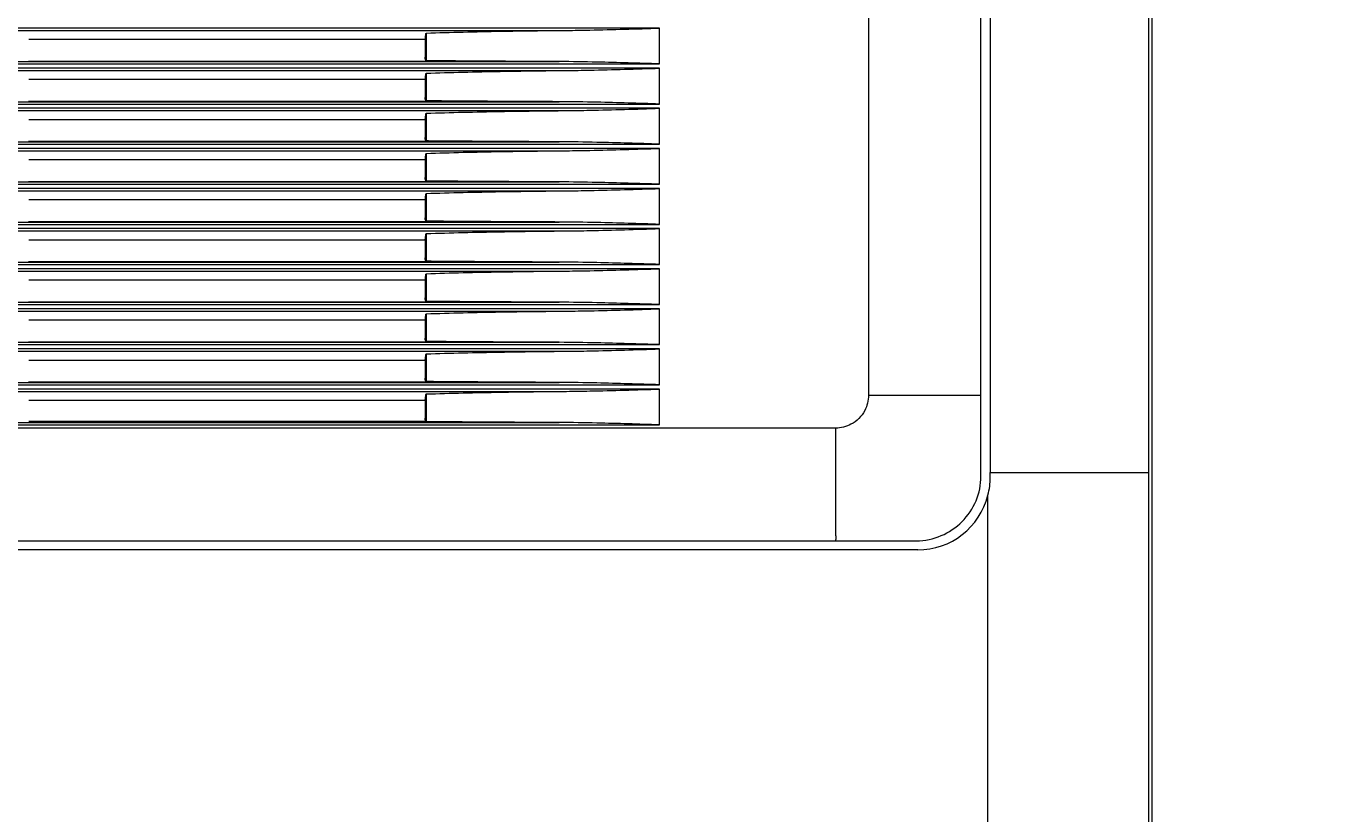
# Model space of a CAD drawing. Header units: millimetres. Extents: x -56261 to 196039, y 9480 to 100001.
# Drawn here: x 160156.1 to 160345.2, y 95680.4 to 95795.2 of the extents above; entities that cross this region are included whole.
import ezdxf

# ---------------------------------------------------------------- set-up
doc = ezdxf.new("R2010")
doc.units = ezdxf.units.MM
doc.set_wipeout_variables(frame=1)
doc.layers.add('SS-AIRCON', color=5, linetype='Continuous')
doc.layers.add('SS-TEXT', color=7, linetype='Continuous')

# ---------------------------------------------------------------- blocks, each defined once
blk = doc.blocks.new('I48T')
at = {"layer": 'SS-AIRCON', "color": 0, "linetype": 'Continuous'}
for p, q in [((-705, 209.49998), (-705, -190.5)), ((-670, 187.25038), (-670, 14.30386)), ((-655.0008, 25.97448), (655.0014, 25.97448)), ((-594.9715, 24.00741), (-637.5, 24.00741)), ((-637.5, 24.00741), (-637.5, 23.77602)), ((-637.5, 23.00551), (-637.5, 0)), ((-323.0786, 24.00741), (-594.9715, 24.00741)), ((-702.7737, 9.5), (-704.2594, 9.5)), ((-670.4784, 9.49997), (-702.7737, 9.49997)), ((-637.5, 0), (637.5, 0)), ((599.9006, -0.68208), (-599.9007, -0.68208)), ((-599.9007, -0.68208), (-599.9007, -8.31793)), ((578.5326, -1.18017), (-578.5326, -1.18017)), ((-550.1007, -1.35772), (-550.0737, -1.40267)), ((-550.1007, -7.26595), (-550.1007, -1.35772)), ((-550.0737, -1.40267), (-465.3156, -1.40267)), ((-550.0737, -1.40271), (-549.9562, -1.59899)), ((-549.9322, -5.96102), (-549.9322, -2.0976)), ((-668.5, -7), (-668.5, -173)), ((-668.2686, -7), (-668.5, -7)), ((-667.4981, -7), (-668.2686, -7)), ((-644.5, -173), (-644.5, -7)), ((580.0736, -7.82954), (-580.0737, -7.82954)), ((-465.3486, -5.96102), (-549.9322, -5.96102)), ((-599.9007, -8.31793), (599.9006, -8.31793)), ((599.9006, -9.23208), (-599.9007, -9.23208)), ((-599.9007, -9.23208), (-599.9007, -16.86793)), ((578.5326, -9.73017), (-578.5326, -9.73017)), ((-550.1007, -9.90772), (-550.0878, -9.92921)), ((-550.1007, -15.81595), (-550.1007, -9.90772)), ((-550.0878, -9.92921), (-550.0715, -9.84772)), ((-550.0737, -9.85868), (-550.0737, -9.95271)), ((-550.0737, -9.95271), (-549.9562, -10.14899)), ((-465.301, -9.84772), (-550.0715, -9.84772)), ((-549.9322, -14.51102), (-549.9322, -10.6476)), ((580.0736, -16.37954), (-580.0737, -16.37954)), ((-465.3486, -14.51102), (-549.9322, -14.51102)), ((-599.9007, -16.86793), (599.9006, -16.86793)), ((599.9006, -17.78208), (-599.9007, -17.78208)), ((-599.9007, -17.78208), (-599.9007, -25.41793)), ((578.5326, -18.28017), (-578.5326, -18.28017)), ((-550.1007, -18.45772), (-550.0878, -18.47921)), ((-550.1007, -24.36595), (-550.1007, -18.45772)), ((-550.0878, -18.47921), (-550.0715, -18.39772)), ((-550.0737, -18.40869), (-550.0737, -18.50271)), ((-550.0737, -18.50271), (-549.9562, -18.69899)), ((-465.301, -18.39772), (-550.0715, -18.39772)), ((-549.9322, -23.06102), (-549.9322, -19.1976)), ((-465.3486, -23.06102), (-549.9322, -23.06102)), ((-599.9007, -25.41793), (599.9006, -25.41793)), ((599.9006, -26.33208), (-599.9007, -26.33208)), ((-599.9007, -26.33208), (-599.9007, -33.96793)), ((580.0736, -24.92954), (-580.0737, -24.92954)), ((578.5326, -26.83017), (-578.5326, -26.83017)), ((-550.1007, -27.00772), (-550.0878, -27.02921)), ((-550.1007, -32.91595), (-550.1007, -27.00772)), ((-550.0878, -27.02921), (-550.0715, -26.94772)), ((-550.0737, -26.95869), (-550.0737, -27.0527)), ((-550.0737, -27.0527), (-549.9562, -27.24899)), ((-465.301, -26.94772), (-550.0715, -26.94772)), ((-549.9322, -31.61102), (-549.9322, -27.7476)), ((-465.3486, -31.61102), (-549.9322, -31.61102)), ((-599.9007, -33.96793), (599.9006, -33.96793)), ((599.9006, -34.88208), (-599.9007, -34.88208)), ((-599.9007, -34.88208), (-599.9007, -42.51793)), ((580.0736, -33.47954), (-580.0737, -33.47954)), ((578.5326, -35.38017), (-578.5326, -35.38017)), ((-550.1007, -35.55772), (-550.0878, -35.57921)), ((-550.1007, -41.46595), (-550.1007, -35.55772)), ((-550.0878, -35.57921), (-550.0715, -35.49772)), ((-550.0737, -35.50869), (-550.0737, -35.6027)), ((-550.0737, -35.6027), (-549.9562, -35.79899)), ((-465.301, -35.49772), (-550.0715, -35.49772)), ((-549.9322, -40.16102), (-549.9322, -36.2976)), ((-465.3486, -40.16102), (-549.9322, -40.16102)), ((-599.9007, -42.51793), (599.9006, -42.51793)), ((599.9006, -43.43208), (-599.9007, -43.43208)), ((-599.9007, -43.43208), (-599.9007, -51.06793)), ((580.0736, -42.02954), (-580.0737, -42.02954)), ((578.5326, -43.93017), (-578.5326, -43.93017)), ((-550.1007, -44.10772), (-550.0878, -44.12921)), ((-550.1007, -50.01595), (-550.1007, -44.10772)), ((-550.0878, -44.12921), (-550.0715, -44.04772)), ((-550.0737, -44.05869), (-550.0737, -44.1527)), ((-550.0737, -44.1527), (-549.9562, -44.34899)), ((-465.301, -44.04772), (-550.0715, -44.04772)), ((-549.9322, -48.71102), (-549.9322, -44.8476)), ((-465.3486, -48.71102), (-549.9322, -48.71102)), ((-599.9007, -51.06793), (599.9006, -51.06793)), ((599.9006, -51.98208), (-599.9007, -51.98208)), ((-599.9007, -51.98208), (-599.9007, -59.61793)), ((580.0736, -50.57954), (-580.0737, -50.57954)), ((578.5326, -52.48017), (-578.5326, -52.48017)), ((-550.1007, -52.65772), (-550.0878, -52.67921)), ((-550.1007, -58.56595), (-550.1007, -52.65772)), ((-550.0878, -52.67921), (-550.0715, -52.59772)), ((-550.0737, -52.60869), (-550.0737, -52.7027)), ((-550.0737, -52.7027), (-549.9562, -52.89899)), ((-465.301, -52.59772), (-550.0715, -52.59772)), ((-549.9322, -57.26102), (-549.9322, -53.3976)), ((-465.3486, -57.26102), (-549.9322, -57.26102)), ((-599.9007, -59.61793), (599.9006, -59.61793)), ((599.9006, -60.53208), (-599.9007, -60.53208)), ((-599.9007, -60.53208), (-599.9007, -68.16793)), ((580.0736, -59.12954), (-580.0737, -59.12954)), ((578.5326, -61.03017), (-578.5326, -61.03017)), ((-550.1007, -61.20772), (-550.0878, -61.22921)), ((-550.1007, -67.11595), (-550.1007, -61.20772)), ((-550.0878, -61.22921), (-550.0715, -61.14772)), ((-550.0737, -61.15869), (-550.0737, -61.2527)), ((-550.0737, -61.2527), (-549.9562, -61.44899)), ((-465.301, -61.14772), (-550.0715, -61.14772)), ((-549.9322, -65.81102), (-549.9322, -61.9476)), ((-465.3486, -65.81102), (-549.9322, -65.81102)), ((-599.9007, -68.16793), (599.9006, -68.16793)), ((599.9006, -69.08208), (-599.9007, -69.08208)), ((-599.9007, -69.08208), (-599.9007, -76.71793)), ((580.0736, -67.67954), (-580.0737, -67.67954)), ((578.5326, -69.58017), (-578.5326, -69.58017)), ((-550.1007, -69.75772), (-550.0878, -69.77921)), ((-550.1007, -75.66595), (-550.1007, -69.75772)), ((-550.0878, -69.77921), (-550.0715, -69.69772)), ((-550.0737, -69.70869), (-550.0737, -69.8027)), ((-550.0737, -69.8027), (-549.9562, -69.99899)), ((-465.301, -69.69772), (-550.0715, -69.69772)), ((-549.9322, -74.36102), (-549.9322, -70.4976)), ((-465.3486, -74.36102), (-549.9322, -74.36102)), ((-599.9007, -76.71793), (599.9006, -76.71793)), ((580.0736, -76.22954), (-580.0737, -76.22954)), ((599.9006, -77.63208), (-599.9007, -77.63208)), ((-599.9007, -77.63208), (-599.9007, -85.26793)), ((578.5326, -78.13017), (-578.5326, -78.13017)), ((-550.1007, -78.30772), (-550.0878, -78.32921)), ((-550.1007, -84.21595), (-550.1007, -78.30772)), ((-550.0878, -78.32921), (-550.0715, -78.24772)), ((-550.0737, -78.2587), (-550.0737, -78.3527)), ((-550.0737, -78.3527), (-549.9562, -78.54899)), ((-465.301, -78.24772), (-550.0715, -78.24772)), ((-549.9322, -82.91102), (-549.9322, -79.0476)), ((-465.3486, -82.91102), (-549.9322, -82.91102)), ((-599.9007, -85.26793), (599.9006, -85.26793)), ((580.0736, -84.77954), (-580.0737, -84.77954))]:
    blk.add_line(p, q, dxfattribs=at)
for points in [[(-637.5002, 23.00535), (-637.5002, 23.04444, 0.000001712), (-637.5002, 23.0835, 0.000001692), (-637.5002, 23.12254, 0.00000172), (-637.5002, 23.16143, 0.000001822), (-637.5002, 23.20004, 0.000001913), (-637.5001, 23.23825, 0.000002004), (-637.5001, 23.27593, 0.000002108), (-637.5001, 23.31299, 0.000002237), (-637.5001, 23.34927, 0.000002379), (-637.5001, 23.38468, 0.000002544), (-637.5001, 23.41907, 0.000002734), (-637.5001, 23.45236, 0.000002952), (-637.5001, 23.4844, 0.000003216), (-637.5001, 23.51514, 0.000003522), (-637.5001, 23.54442, 0.000003885), (-637.5001, 23.57221, 0.000004289), (-637.5001, 23.59837, 0.00000486), (-637.5001, 23.6229, 0.000005596), (-637.5001, 23.64567, 0.000006302), (-637.5001, 23.66669, 0.000006842), (-637.5001, 23.68583, 0.000008764), (-637.5001, 23.70322, 0.00001254), (-637.5001, 23.71881, 0.000012505), (-637.5001, 23.73234, 0.00000595), (-637.5002, 23.74362, 0.000022901), (-637.5002, 23.75404, 0.000070355), (-637.5002, 23.76491, 0.00007477), (-637.5002, 23.77603, 0.00006596)], [(-578.5325, -1.18005), (-577.5686, -1.18375, -0.00004183), (-576.6057, -1.1876, -0.000041982), (-575.6439, -1.19162, -0.000042021), (-574.6832, -1.19579, -0.000041925), (-573.7237, -1.20012, -0.000041882), (-572.7652, -1.2046, -0.00004185), (-571.8078, -1.20924, -0.000041828), (-570.8515, -1.21404, -0.000041779), (-569.8964, -1.21899, -0.000041755), (-568.9423, -1.22409, -0.000041717), (-567.9894, -1.22935, -0.000041685), (-567.0376, -1.23476, -0.00004162), (-566.0869, -1.24033, -0.000041625), (-565.1374, -1.24604, -0.000041654), (-564.1888, -1.25192, -0.00004153), (-563.2417, -1.25793, -0.000041239), (-562.296, -1.2641, -0.000041566), (-561.3505, -1.27042, -0.00004235), (-560.4048, -1.27691, -0.000041147), (-559.4639, -1.28351, -0.000038423), (-558.5298, -1.29022, -0.000042318), (-557.582, -1.2972, -0.0000503), (-556.6134, -1.30451, -0.000038285), (-555.7046, -1.31147, -0.00001339), (-554.8837, -1.31783, -0.000053722), (-553.8319, -1.32633, -0.000092308), (-552.2155, -1.33984, -0.000045294), (-550.1006, -1.35779, -0.000024082)], [(-549.9321, -5.96089), (-549.9373, -6.01017, -0.000320438), (-549.9426, -6.0591, -0.000323682), (-549.9479, -6.10767, -0.0003296), (-549.9532, -6.15589, -0.000338344), (-549.9585, -6.20374, -0.000346563), (-549.9639, -6.25122, -0.000354568), (-549.9693, -6.29833, -0.000362919), (-549.9747, -6.34506, -0.000371878), (-549.9802, -6.3914, -0.000381044), (-549.9857, -6.43735, -0.000390682), (-549.9912, -6.48291, -0.000400447), (-549.9967, -6.52806, -0.000410584), (-550.0022, -6.5728, -0.000421568), (-550.0078, -6.61714, -0.000433611), (-550.0134, -6.66106, -0.000444054), (-550.0191, -6.70455, -0.000453236), (-550.0247, -6.74759, -0.000469938), (-550.0304, -6.79024, -0.000493558), (-550.0361, -6.8325, -0.000492756), (-550.0418, -6.87418, -0.000471723), (-550.0476, -6.91517, -0.000537235), (-550.0534, -6.9563, -0.000664742), (-550.0594, -6.99784, -0.000518125), (-550.065, -7.03658, -0.000172947), (-550.0702, -7.07137, -0.000764435), (-550.0768, -7.11496, -0.001398918), (-550.0871, -7.18067, -0.000715082), (-550.1006, -7.26586, -0.000385339)], [(-578.5325, -9.73004), (-577.5686, -9.73374, -0.000041819), (-576.6057, -9.7376, -0.000041972), (-575.6439, -9.74161, -0.000042011), (-574.6832, -9.74578, -0.000041914), (-573.7237, -9.75011, -0.000041872), (-572.7652, -9.75459, -0.00004184), (-571.8078, -9.75924, -0.000041818), (-570.8515, -9.76403, -0.000041768), (-569.8964, -9.76898, -0.000041744), (-568.9423, -9.77409, -0.000041707), (-567.9894, -9.77935, -0.000041675), (-567.0376, -9.78476, -0.00004161), (-566.0869, -9.79032, -0.000041615), (-565.1374, -9.79604, -0.000041644), (-564.1888, -9.80191, -0.000041519), (-563.2417, -9.80793, -0.000041229), (-562.296, -9.8141, -0.000041556), (-561.3505, -9.82042, -0.000042339), (-560.4048, -9.82691, -0.000041136), (-559.4639, -9.83351, -0.000038413), (-558.5298, -9.84021, -0.000042307), (-557.582, -9.84719, -0.000050288), (-556.6134, -9.85451, -0.000038275), (-555.7046, -9.86146, -0.000013387), (-554.8837, -9.86783, -0.000053709), (-553.8319, -9.87632, -0.000092285), (-552.2155, -9.88983, -0.000045283), (-550.1006, -9.90778, -0.000024076)], [(-549.9321, -14.51088), (-549.9373, -14.56016, -0.000320451), (-549.9426, -14.60909, -0.000323696), (-549.9479, -14.65766, -0.000329614), (-549.9532, -14.70588, -0.00033836), (-549.9585, -14.75373, -0.000346579), (-549.9639, -14.80122, -0.000354585), (-549.9693, -14.84832, -0.000362937), (-549.9747, -14.89505, -0.000371896), (-549.9802, -14.94139, -0.000381064), (-549.9857, -14.98735, -0.000390703), (-549.9912, -15.0329, -0.000400469), (-549.9967, -15.07806, -0.000410608), (-550.0022, -15.1228, -0.000421593), (-550.0078, -15.16714, -0.000433637), (-550.0134, -15.21106, -0.000444082), (-550.0191, -15.25455, -0.000453265), (-550.0247, -15.29759, -0.000469969), (-550.0304, -15.34024, -0.000493591), (-550.0361, -15.3825, -0.00049279), (-550.0418, -15.42417, -0.000471757), (-550.0476, -15.46516, -0.000537274), (-550.0534, -15.5063, -0.000664792), (-550.0594, -15.54784, -0.000518166), (-550.065, -15.58657, -0.000172961), (-550.0702, -15.62137, -0.000764497), (-550.0768, -15.66495, -0.001399038), (-550.0871, -15.73066, -0.000715146), (-550.1006, -15.81585, -0.000385375)], [(-578.5325, -18.28003), (-577.5686, -18.28373, -0.000041809), (-576.6057, -18.28759, -0.000041961), (-575.6439, -18.2916, -0.000042), (-574.6832, -18.29577, -0.000041904), (-573.7237, -18.3001, -0.000041861), (-572.7652, -18.30459, -0.000041829), (-571.8078, -18.30923, -0.000041807), (-570.8515, -18.31403, -0.000041758), (-569.8964, -18.31898, -0.000041734), (-568.9423, -18.32408, -0.000041696), (-567.9894, -18.32934, -0.000041664), (-567.0376, -18.33475, -0.000041599), (-566.0869, -18.34032, -0.000041604), (-565.1374, -18.34604, -0.000041633), (-564.1888, -18.35191, -0.000041509), (-563.2417, -18.35792, -0.000041219), (-562.296, -18.36409, -0.000041545), (-561.3505, -18.37041, -0.000042329), (-560.4048, -18.3769, -0.000041126), (-559.4639, -18.3835, -0.000038404), (-558.5298, -18.39021, -0.000042296), (-557.582, -18.39719, -0.000050275), (-556.6134, -18.4045, -0.000038266), (-555.7046, -18.41146, -0.000013384), (-554.8837, -18.41782, -0.000053695), (-553.8319, -18.42632, -0.000092262), (-552.2155, -18.43983, -0.000045272), (-550.1006, -18.45777, -0.00002407)], [(-549.9321, -23.06087), (-549.9373, -23.11015, -0.000320464), (-549.9426, -23.15908, -0.00032371), (-549.9479, -23.20765, -0.000329629), (-549.9532, -23.25588, -0.000338375), (-549.9585, -23.30373, -0.000346595), (-549.9639, -23.35121, -0.000354602), (-549.9693, -23.39832, -0.000362955), (-549.9747, -23.44505, -0.000371915), (-549.9802, -23.49139, -0.000381084), (-549.9857, -23.53734, -0.000390724), (-549.9912, -23.5829, -0.000400491), (-549.9967, -23.62805, -0.000410631), (-550.0022, -23.6728, -0.000421618), (-550.0078, -23.71713, -0.000433663), (-550.0134, -23.76105, -0.00044411), (-550.0191, -23.80454, -0.000453294), (-550.0247, -23.84758, -0.00047), (-550.0304, -23.89024, -0.000493624), (-550.0361, -23.93249, -0.000492824), (-550.0418, -23.97417, -0.000471791), (-550.0476, -24.01516, -0.000537314), (-550.0534, -24.05629, -0.000664843), (-550.0594, -24.09783, -0.000518206), (-550.065, -24.13657, -0.000172975), (-550.0702, -24.17136, -0.000764559), (-550.0768, -24.21495, -0.001399158), (-550.0871, -24.28065, -0.000715211), (-550.1006, -24.36584, -0.00038541)], [(-578.5325, -26.83002), (-577.5686, -26.83372, -0.000041798), (-576.6057, -26.83758, -0.000041951), (-575.6439, -26.8416, -0.00004199), (-574.6832, -26.84577, -0.000041893), (-573.7237, -26.8501, -0.000041851), (-572.7652, -26.85458, -0.000041819), (-571.8078, -26.85923, -0.000041797), (-570.8515, -26.86402, -0.000041747), (-569.8964, -26.86897, -0.000041723), (-568.9423, -26.87408, -0.000041686), (-567.9894, -26.87934, -0.000041654), (-567.0376, -26.88475, -0.000041589), (-566.0869, -26.89032, -0.000041594), (-565.1374, -26.89603, -0.000041623), (-564.1888, -26.9019, -0.000041499), (-563.2417, -26.90792, -0.000041208), (-562.296, -26.91409, -0.000041535), (-561.3505, -26.92041, -0.000042318), (-560.4048, -26.9269, -0.000041116), (-559.4639, -26.9335, -0.000038394), (-558.5298, -26.9402, -0.000042286), (-557.582, -26.94718, -0.000050262), (-556.6134, -26.9545, -0.000038256), (-555.7046, -26.96145, -0.00001338), (-554.8837, -26.96781, -0.000053682), (-553.8319, -26.97631, -0.000092239), (-552.2155, -26.98982, -0.00004526), (-550.1006, -27.00776, -0.000024064)], [(-549.9321, -31.61087), (-549.9373, -31.66014, -0.000320478), (-549.9426, -31.70908, -0.000323724), (-549.9479, -31.75765, -0.000329643), (-549.9532, -31.80587, -0.00033839), (-549.9585, -31.85372, -0.000346611), (-549.9639, -31.90121, -0.000354619), (-549.9693, -31.94831, -0.000362973), (-549.9747, -31.99504, -0.000371934), (-549.9802, -32.04138, -0.000381104), (-549.9857, -32.08734, -0.000390745), (-549.9912, -32.13289, -0.000400513), (-549.9967, -32.17805, -0.000410655), (-550.0022, -32.22279, -0.000421642), (-550.0078, -32.26713, -0.000433689), (-550.0134, -32.31105, -0.000444137), (-550.0191, -32.35454, -0.000453323), (-550.0247, -32.39758, -0.00047003), (-550.0304, -32.44023, -0.000493658), (-550.0361, -32.48249, -0.000492859), (-550.0418, -32.52416, -0.000471824), (-550.0476, -32.56515, -0.000537353), (-550.0534, -32.60629, -0.000664893), (-550.0594, -32.64783, -0.000518247), (-550.065, -32.68656, -0.000172989), (-550.0702, -32.72135, -0.000764621), (-550.0768, -32.76494, -0.001399277), (-550.0871, -32.83064, -0.000715275), (-550.1006, -32.91583, -0.000385446)], [(-578.5325, -35.38001), (-577.5686, -35.38372, -0.000041788), (-576.6057, -35.38757, -0.00004194), (-575.6439, -35.39159, -0.000041979), (-574.6832, -35.39576, -0.000041883), (-573.7237, -35.40009, -0.00004184), (-572.7652, -35.40458, -0.000041808), (-571.8078, -35.40922, -0.000041786), (-570.8515, -35.41402, -0.000041737), (-569.8964, -35.41897, -0.000041713), (-568.9423, -35.42407, -0.000041675), (-567.9894, -35.42933, -0.000041643), (-567.0376, -35.43474, -0.000041578), (-566.0869, -35.44031, -0.000041583), (-565.1374, -35.44603, -0.000041612), (-564.1888, -35.4519, -0.000041488), (-563.2417, -35.45792, -0.000041198), (-562.296, -35.46408, -0.000041524), (-561.3505, -35.47041, -0.000042307), (-560.4048, -35.47689, -0.000041105), (-559.4639, -35.48349, -0.000038384), (-558.5298, -35.4902, -0.000042275), (-557.582, -35.49718, -0.00005025), (-556.6134, -35.50449, -0.000038247), (-555.7046, -35.51145, -0.000013377), (-554.8837, -35.51781, -0.000053668), (-553.8319, -35.5263, -0.000092216), (-552.2155, -35.53981, -0.000045249), (-550.1006, -35.55775, -0.000024058)], [(-549.9321, -40.16086), (-549.9373, -40.21014, -0.000320491), (-549.9426, -40.25907, -0.000323738), (-549.9479, -40.30764, -0.000329658), (-549.9532, -40.35586, -0.000338406), (-549.9585, -40.40371, -0.000346627), (-549.9639, -40.4512, -0.000354637), (-549.9693, -40.49831, -0.000362991), (-549.9747, -40.54504, -0.000371953), (-549.9802, -40.59138, -0.000381124), (-549.9857, -40.63733, -0.000390766), (-549.9912, -40.68289, -0.000400535), (-549.9967, -40.72804, -0.000410678), (-550.0022, -40.77279, -0.000421667), (-550.0078, -40.81713, -0.000433716), (-550.0134, -40.86104, -0.000444165), (-550.0191, -40.90453, -0.000453352), (-550.0247, -40.94757, -0.000470061), (-550.0304, -40.99023, -0.000493691), (-550.0361, -41.03248, -0.000492893), (-550.0418, -41.07416, -0.000471858), (-550.0476, -41.11514, -0.000537393), (-550.0534, -41.15628, -0.000664943), (-550.0594, -41.19782, -0.000518287), (-550.065, -41.23655, -0.000173003), (-550.0702, -41.27135, -0.000764683), (-550.0768, -41.31493, -0.001399397), (-550.0871, -41.38064, -0.000715339), (-550.1006, -41.46582, -0.000385481)], [(-578.5325, -43.93001), (-577.5686, -43.93371, -0.000041777), (-576.6057, -43.93756, -0.00004193), (-575.6439, -43.94158, -0.000041969), (-574.6832, -43.94575, -0.000041872), (-573.7237, -43.95009, -0.00004183), (-572.7652, -43.95457, -0.000041798), (-571.8078, -43.95921, -0.000041776), (-570.8515, -43.96401, -0.000041726), (-569.8964, -43.96896, -0.000041702), (-568.9423, -43.97407, -0.000041665), (-567.9894, -43.97933, -0.000041633), (-567.0376, -43.98474, -0.000041568), (-566.0869, -43.99031, -0.000041573), (-565.1374, -43.99602, -0.000041602), (-564.1888, -44.00189, -0.000041478), (-563.2417, -44.00791, -0.000041187), (-562.296, -44.01408, -0.000041514), (-561.3505, -44.0204, -0.000042297), (-560.4048, -44.02689, -0.000041095), (-559.4639, -44.03349, -0.000038375), (-558.5298, -44.04019, -0.000042264), (-557.582, -44.04717, -0.000050237), (-556.6134, -44.05449, -0.000038237), (-555.7046, -44.06144, -0.000013374), (-554.8837, -44.0678, -0.000053655), (-553.8319, -44.0763, -0.000092192), (-552.2155, -44.0898, -0.000045237), (-550.1006, -44.10775, -0.000024052)], [(-549.9321, -48.71085), (-549.9373, -48.76013, -0.000320504), (-549.9426, -48.80906, -0.000323751), (-549.9479, -48.85763, -0.000329672), (-549.9532, -48.90586, -0.000338421), (-549.9585, -48.95371, -0.000346643), (-549.9639, -49.00119, -0.000354654), (-549.9693, -49.0483, -0.000363009), (-549.9747, -49.09503, -0.000371972), (-549.9802, -49.14137, -0.000381144), (-549.9857, -49.18733, -0.000390787), (-549.9912, -49.23288, -0.000400558), (-549.9967, -49.27804, -0.000410702), (-550.0022, -49.32278, -0.000421692), (-550.0078, -49.36712, -0.000433742), (-550.0134, -49.41104, -0.000444193), (-550.0191, -49.45453, -0.000453381), (-550.0247, -49.49757, -0.000470092), (-550.0304, -49.54022, -0.000493725), (-550.0361, -49.58248, -0.000492927), (-550.0418, -49.62415, -0.000471892), (-550.0476, -49.66514, -0.000537432), (-550.0534, -49.70628, -0.000664994), (-550.0594, -49.74782, -0.000518328), (-550.065, -49.78655, -0.000173016), (-550.0702, -49.82134, -0.000764745), (-550.0768, -49.86493, -0.001399517), (-550.0871, -49.93063, -0.000715404), (-550.1006, -50.01581, -0.000385517)], [(-578.5325, -52.48), (-577.5686, -52.4837, -0.000041767), (-576.6057, -52.48756, -0.000041919), (-575.6439, -52.49157, -0.000041958), (-574.6832, -52.49575, -0.000041862), (-573.7237, -52.50008, -0.000041819), (-572.7652, -52.50456, -0.000041787), (-571.8078, -52.50921, -0.000041765), (-570.8515, -52.514, -0.000041716), (-569.8964, -52.51896, -0.000041692), (-568.9423, -52.52406, -0.000041654), (-567.9894, -52.52932, -0.000041622), (-567.0376, -52.53474, -0.000041557), (-566.0869, -52.5403, -0.000041562), (-565.1374, -52.54602, -0.000041591), (-564.1888, -52.55189, -0.000041467), (-563.2417, -52.55791, -0.000041177), (-562.296, -52.56407, -0.000041503), (-561.3505, -52.5704, -0.000042286), (-560.4048, -52.57688, -0.000041085), (-559.4639, -52.58348, -0.000038365), (-558.5298, -52.59019, -0.000042254), (-557.582, -52.59716, -0.000050224), (-556.6134, -52.60448, -0.000038227), (-555.7046, -52.61143, -0.00001337), (-554.8837, -52.61779, -0.000053641), (-553.8319, -52.62629, -0.000092169), (-552.2155, -52.6398, -0.000045226), (-550.1006, -52.65774, -0.000024046)], [(-549.9321, -57.26119), (-549.9373, -57.31045, -0.000320389), (-549.9426, -57.35936, -0.000323629), (-549.9479, -57.40792, -0.00032954), (-549.9532, -57.45612, -0.000338279), (-549.9585, -57.50395, -0.000346491), (-549.9639, -57.55142, -0.00035449), (-549.9693, -57.59851, -0.000362833), (-549.9747, -57.64522, -0.000371784), (-549.9802, -57.69155, -0.000380943), (-549.9857, -57.73749, -0.000390572), (-549.9912, -57.78302, -0.000400327), (-549.9967, -57.82817, -0.000410455), (-550.0022, -57.8729, -0.000421428), (-550.0078, -57.91722, -0.000433459), (-550.0134, -57.96113, -0.000443891), (-550.0191, -58.00461, -0.000453062), (-550.0247, -58.04763, -0.000469747), (-550.0304, -58.09028, -0.000493348), (-550.0361, -58.13253, -0.000492537), (-550.0418, -58.17419, -0.000471504), (-550.0476, -58.21517, -0.000536974), (-550.0534, -58.2563, -0.000664404), (-550.0594, -58.29783, -0.000517848), (-550.065, -58.33656, -0.000172853), (-550.0702, -58.37134, -0.000764006), (-550.0768, -58.41493, -0.001398066), (-550.0871, -58.48062, -0.000714615), (-550.1006, -58.5658, -0.00038508)], [(-578.5325, -61.03034), (-577.5686, -61.03402, -0.000041965), (-576.6057, -61.03786, -0.000042117), (-575.6439, -61.04185, -0.000042157), (-574.6832, -61.04601, -0.00004206), (-573.7237, -61.05032, -0.000042017), (-572.7652, -61.05478, -0.000041985), (-571.8078, -61.05941, -0.000041963), (-570.8515, -61.06419, -0.000041913), (-569.8964, -61.06913, -0.000041889), (-568.9423, -61.07421, -0.000041852), (-567.9894, -61.07946, -0.000041819), (-567.0376, -61.08486, -0.000041754), (-566.0869, -61.09041, -0.000041759), (-565.1374, -61.09611, -0.000041788), (-564.1888, -61.10197, -0.000041664), (-563.2417, -61.10798, -0.000041372), (-562.296, -61.11413, -0.0000417), (-561.3505, -61.12045, -0.000042486), (-560.4048, -61.12693, -0.000041279), (-559.4639, -61.13352, -0.000038547), (-558.5298, -61.14021, -0.000042454), (-557.582, -61.14718, -0.000050462), (-556.6134, -61.15449, -0.000038408), (-555.7046, -61.16144, -0.000013433), (-554.8837, -61.1678, -0.000053895), (-553.8319, -61.17629, -0.000092606), (-552.2155, -61.18979, -0.00004544), (-550.1006, -61.20773, -0.00002416)], [(-549.9321, -65.81119), (-549.9373, -65.86044, -0.000320402), (-549.9426, -65.90935, -0.000323642), (-549.9479, -65.95791, -0.000329555), (-549.9532, -66.00611, -0.000338294), (-549.9585, -66.05394, -0.000346507), (-549.9639, -66.10141, -0.000354507), (-549.9693, -66.1485, -0.000362851), (-549.9747, -66.19522, -0.000371803), (-549.9802, -66.24154, -0.000380963), (-549.9857, -66.28748, -0.000390593), (-549.9912, -66.33302, -0.000400349), (-549.9967, -66.37816, -0.000410478), (-550.0022, -66.42289, -0.000421453), (-550.0078, -66.46722, -0.000433485), (-550.0134, -66.51112, -0.000443919), (-550.0191, -66.5546, -0.000453091), (-550.0247, -66.59763, -0.000469778), (-550.0304, -66.64027, -0.000493382), (-550.0361, -66.68252, -0.000492571), (-550.0418, -66.72418, -0.000471538), (-550.0476, -66.76516, -0.000537014), (-550.0534, -66.80629, -0.000664454), (-550.0594, -66.84782, -0.000517889), (-550.065, -66.88655, -0.000172867), (-550.0702, -66.92134, -0.000764068), (-550.0768, -66.96492, -0.001398186), (-550.0871, -67.03062, -0.000714679), (-550.1006, -67.1158, -0.000385115)], [(-578.5325, -69.58033), (-577.5686, -69.58401, -0.000041954), (-576.6057, -69.58785, -0.000042107), (-575.6439, -69.59185, -0.000042146), (-574.6832, -69.596, -0.000042049), (-573.7237, -69.60031, -0.000042007), (-572.7652, -69.60478, -0.000041974), (-571.8078, -69.6094, -0.000041953), (-570.8515, -69.61418, -0.000041903), (-569.8964, -69.61912, -0.000041879), (-568.9423, -69.62421, -0.000041841), (-567.9894, -69.62946, -0.000041809), (-567.0376, -69.63485, -0.000041744), (-566.0869, -69.64041, -0.000041749), (-565.1374, -69.64611, -0.000041778), (-564.1888, -69.65197, -0.000041653), (-563.2417, -69.65797, -0.000041362), (-562.296, -69.66413, -0.00004169), (-561.3505, -69.67044, -0.000042476), (-560.4048, -69.67692, -0.000041269), (-559.4639, -69.68351, -0.000038537), (-558.5298, -69.69021, -0.000042443), (-557.582, -69.69718, -0.00005045), (-556.6134, -69.70449, -0.000038399), (-555.7046, -69.71144, -0.00001343), (-554.8837, -69.71779, -0.000053882), (-553.8319, -69.72628, -0.000092583), (-552.2155, -69.73978, -0.000045429), (-550.1006, -69.75772, -0.000024154)], [(-549.9321, -74.36118), (-549.9373, -74.41043, -0.000320415), (-549.9426, -74.45935, -0.000323656), (-549.9479, -74.5079, -0.000329569), (-549.9532, -74.5561, -0.00033831), (-549.9585, -74.60394, -0.000346523), (-549.9639, -74.65141, -0.000354524), (-549.9693, -74.6985, -0.000362869), (-549.9747, -74.74521, -0.000371822), (-549.9802, -74.79154, -0.000380983), (-549.9857, -74.83748, -0.000390614), (-549.9912, -74.88301, -0.000400371), (-549.9967, -74.92816, -0.000410502), (-550.0022, -74.97289, -0.000421478), (-550.0078, -75.01721, -0.000433512), (-550.0134, -75.06112, -0.000443946), (-550.0191, -75.1046, -0.00045312), (-550.0247, -75.14763, -0.000469809), (-550.0304, -75.19027, -0.000493415), (-550.0361, -75.23252, -0.000492605), (-550.0418, -75.27418, -0.000471572), (-550.0476, -75.31516, -0.000537054), (-550.0534, -75.35629, -0.000664505), (-550.0594, -75.39782, -0.000517929), (-550.065, -75.43655, -0.00017288), (-550.0702, -75.47133, -0.00076413), (-550.0768, -75.51491, -0.001398306), (-550.0871, -75.58061, -0.000714744), (-550.1006, -75.66579, -0.000385151)], [(-578.5325, -78.13032), (-577.5686, -78.13401, -0.000041944), (-576.6057, -78.13784, -0.000042096), (-575.6439, -78.14184, -0.000042136), (-574.6832, -78.14599, -0.000042039), (-573.7237, -78.15031, -0.000041996), (-572.7652, -78.15477, -0.000041964), (-571.8078, -78.1594, -0.000041942), (-570.8515, -78.16418, -0.000041892), (-569.8964, -78.16912, -0.000041868), (-568.9423, -78.1742, -0.000041831), (-567.9894, -78.17945, -0.000041798), (-567.0376, -78.18485, -0.000041733), (-566.0869, -78.1904, -0.000041738), (-565.1374, -78.1961, -0.000041767), (-564.1888, -78.20196, -0.000041643), (-563.2417, -78.20797, -0.000041351), (-562.296, -78.21413, -0.000041679), (-561.3505, -78.22044, -0.000042465), (-560.4048, -78.22692, -0.000041259), (-559.4639, -78.23351, -0.000038527), (-558.5298, -78.2402, -0.000042433), (-557.582, -78.24717, -0.000050437), (-556.6134, -78.25448, -0.000038389), (-555.7046, -78.26143, -0.000013427), (-554.8837, -78.26778, -0.000053868), (-553.8319, -78.27627, -0.000092559), (-552.2155, -78.28977, -0.000045417), (-550.1006, -78.30771, -0.000024148)], [(-549.9321, -82.91117), (-549.9373, -82.96043, -0.000320428), (-549.9426, -83.00934, -0.00032367), (-549.9479, -83.05789, -0.000329584), (-549.9532, -83.1061, -0.000338325), (-549.9585, -83.15393, -0.000346539), (-549.9639, -83.2014, -0.000354541), (-549.9693, -83.24849, -0.000362887), (-549.9747, -83.29521, -0.000371841), (-549.9802, -83.34153, -0.000381003), (-549.9857, -83.38747, -0.000390635), (-549.9912, -83.43301, -0.000400394), (-549.9967, -83.47815, -0.000410525), (-550.0022, -83.52288, -0.000421502), (-550.0078, -83.56721, -0.000433538), (-550.0134, -83.61111, -0.000443974), (-550.0191, -83.65459, -0.000453149), (-550.0247, -83.69762, -0.00046984), (-550.0304, -83.74026, -0.000493449), (-550.0361, -83.78251, -0.00049264), (-550.0418, -83.82417, -0.000471606), (-550.0476, -83.86515, -0.000537093), (-550.0534, -83.90628, -0.000664555), (-550.0594, -83.94781, -0.00051797), (-550.065, -83.98654, -0.000172894), (-550.0702, -84.02133, -0.000764192), (-550.0768, -84.06491, -0.001398426), (-550.0871, -84.1306, -0.000714808), (-550.1006, -84.21578, -0.000385186)]]:
    blk.add_lwpolyline(points, format="xyb", dxfattribs=at)
blk.add_arc((-655.0015, 10.50147), 15.47301, 90, 165.77421, dxfattribs=at)
for points in [[(-704.2596, 9.49997), (-704.2594, 76.16666), (-704.2594, 142.83328), (-704.2596, 209.50018)], [(-669.9999, 14.30392), (-670.3173, 13.06275), (-670.4783, 11.78184), (-670.4784, 10.50065)], [(-704.2596, -190.49986), (-704.2594, -123.83334), (-704.2594, -57.16667), (-704.2596, 9.49997)], [(-670.4784, 10.50065), (-670.4783, 10.16715), (-670.4783, 9.83357), (-670.4784, 9.49997)], [(-670.4784, -190.49986), (-670.4783, -123.83431), (-670.4783, -57.16716), (-670.4784, 9.49997)], [(-549.9563, -1.59916), (-549.9423, -1.62268), (-549.9323, -1.83533), (-549.9321, -2.09754)], [(-644.4999, -6.99996), (-652.2343, -7), (-659.9678, -7), (-667.498, -6.99996)], [(-549.9563, -10.14915), (-549.9423, -10.17268), (-549.9323, -10.38533), (-549.9321, -10.64753)], [(-549.9563, -18.69914), (-549.9423, -18.72268), (-549.9323, -18.93533), (-549.9321, -19.19752)], [(-549.9563, -27.24913), (-549.9423, -27.27268), (-549.9323, -27.48533), (-549.9321, -27.74752)], [(-549.9563, -35.79912), (-549.9423, -35.82268), (-549.9323, -36.03533), (-549.9321, -36.29751)], [(-549.9563, -44.34912), (-549.9423, -44.37268), (-549.9323, -44.58533), (-549.9321, -44.8475)], [(-549.9563, -52.89911), (-549.9423, -52.92268), (-549.9323, -53.13533), (-549.9321, -53.39749)], [(-549.9563, -61.4491), (-549.9423, -61.47268), (-549.9323, -61.68533), (-549.9321, -61.94748)], [(-549.9563, -69.99909), (-549.9423, -70.02268), (-549.9323, -70.23533), (-549.9321, -70.49747)], [(-549.9563, -78.54908), (-549.9423, -78.57268), (-549.9323, -78.78533), (-549.9321, -79.04746)]]:
    blk.add_open_spline(points, degree=3, dxfattribs=at)
for points, knots in [([(-637.5002, 24.00744), (-643.2434, 24.00741), (-648.9465, 24.05346), (-658.3208, 24.01392), (-665.5286, 20.96173), (-668.5017, 13.85137), (-668.5062, 4.50801), (-668.5, -1.25395), (-668.5001, -6.99996)], [0, 0, 0, 0, 0.34952936, 0.34952936, 0.56462664, 0.77972393, 0.77972393, 1.1294038, 1.1294038, 1.1294038, 1.1294038]), ([(-644.4999, -6.99996), (-644.5, -5.86522), (-644.2205, -4.73428), (-643.3649, -3.11658), (-642.5254, -1.97356), (-641.3822, -1.13436), (-639.7651, -0.27899), (-638.6343, 0), (-637.5002, 0.00014)], [0, 0, 0, 0, 0.30961454, 0.30961454, 0.50006661, 0.69051868, 0.69051868, 1, 1, 1, 1]), ([(-599.9008, -0.68202), (-595.4494, -0.833), (-588.3253, -1.04471), (-581.2034, -1.17018), (-578.5325, -1.18005)], [0, 0, 0, 0, 0.013361551, 0.02138095, 0.02138095, 0.02138095, 0.02138095]), ([(-580.0735, -7.82965), (-581.7259, -7.84392), (-588.334, -7.95305), (-594.9441, -8.1544), (-599.9008, -8.31808)], [0, 0, 0, 0, 0.004960735, 0.019838585, 0.019838585, 0.019838585, 0.019838585]), ([(-550.1006, -7.26586), (-555.3719, -7.43507), (-560.6514, -7.55701), (-570.6464, -7.73071), (-575.3581, -7.7885), (-580.0735, -7.82965)], [0, 0, 0, 0, 0.52898558, 0.52898558, 1, 1, 1, 1]), ([(-599.9008, -9.23201), (-595.4494, -9.383), (-588.3253, -9.59471), (-581.2034, -9.72018), (-578.5325, -9.73004)], [0, 0, 0, 0, 0.013361551, 0.021380951, 0.021380951, 0.021380951, 0.021380951]), ([(-580.0735, -16.37964), (-581.7259, -16.39392), (-588.334, -16.50305), (-594.9441, -16.7044), (-599.9008, -16.86807)], [0, 0, 0, 0, 0.0049607352, 0.019838585, 0.019838585, 0.019838585, 0.019838585]), ([(-550.1006, -15.81585), (-555.3719, -15.98507), (-560.6514, -16.10701), (-570.6464, -16.28071), (-575.3581, -16.3385), (-580.0735, -16.37964)], [0, 0, 0, 0, 0.52898557, 0.52898557, 1, 1, 1, 1]), ([(-599.9008, -17.78201), (-595.4494, -17.933), (-588.3253, -18.14471), (-581.2034, -18.27018), (-578.5325, -18.28003)], [0, 0, 0, 0, 0.013361551, 0.021380951, 0.021380951, 0.021380951, 0.021380951]), ([(-550.1006, -24.36584), (-555.3719, -24.53507), (-560.6514, -24.65701), (-570.6464, -24.83071), (-575.3581, -24.8885), (-580.0735, -24.92963)], [0, 0, 0, 0, 0.52898557, 0.52898557, 1, 1, 1, 1]), ([(-580.0735, -24.92963), (-581.7259, -24.94392), (-588.334, -25.05305), (-594.9441, -25.2544), (-599.9008, -25.41806)], [0, 0, 0, 0, 0.0049607353, 0.019838585, 0.019838585, 0.019838585, 0.019838585]), ([(-599.9008, -26.332), (-595.4494, -26.483), (-588.3253, -26.69471), (-581.2034, -26.82018), (-578.5325, -26.83002)], [0, 0, 0, 0, 0.013361552, 0.021380952, 0.021380952, 0.021380952, 0.021380952]), ([(-550.1006, -32.91583), (-555.3719, -33.08507), (-560.6514, -33.20701), (-570.6464, -33.38071), (-575.3581, -33.4385), (-580.0735, -33.47962)], [0, 0, 0, 0, 0.52898556, 0.52898556, 1, 1, 1, 1]), ([(-580.0735, -33.47962), (-581.7259, -33.49392), (-588.334, -33.60305), (-594.9441, -33.8044), (-599.9008, -33.96805)], [0, 0, 0, 0, 0.0049607354, 0.019838586, 0.019838586, 0.019838586, 0.019838586]), ([(-599.9008, -34.88199), (-595.4494, -35.033), (-588.3253, -35.24471), (-581.2034, -35.37018), (-578.5325, -35.38001)], [0, 0, 0, 0, 0.013361552, 0.021380952, 0.021380952, 0.021380952, 0.021380952]), ([(-550.1006, -41.46582), (-555.3719, -41.63507), (-560.6514, -41.75701), (-570.6464, -41.93071), (-575.3581, -41.9885), (-580.0735, -42.02961)], [0, 0, 0, 0, 0.52898555, 0.52898555, 1, 1, 1, 1]), ([(-580.0735, -42.02961), (-581.7259, -42.04392), (-588.334, -42.15305), (-594.9441, -42.3544), (-599.9008, -42.51804)], [0, 0, 0, 0, 0.0049607356, 0.019838586, 0.019838586, 0.019838586, 0.019838586]), ([(-599.9008, -43.43198), (-595.4494, -43.583), (-588.3253, -43.79471), (-581.2034, -43.92018), (-578.5325, -43.93001)], [0, 0, 0, 0, 0.013361552, 0.021380952, 0.021380952, 0.021380952, 0.021380952]), ([(-580.0735, -50.5796), (-581.7259, -50.59392), (-588.334, -50.70305), (-594.9441, -50.9044), (-599.9008, -51.06803)], [0, 0, 0, 0, 0.0049607357, 0.019838587, 0.019838587, 0.019838587, 0.019838587]), ([(-599.9008, -51.98197), (-595.4494, -52.133), (-588.3253, -52.34471), (-581.2034, -52.47018), (-578.5325, -52.48)], [0, 0, 0, 0, 0.013361552, 0.021380953, 0.021380953, 0.021380953, 0.021380953]), ([(-550.1006, -50.01581), (-555.3719, -50.18507), (-560.6514, -50.30701), (-570.6464, -50.48071), (-575.3581, -50.5385), (-580.0735, -50.5796)], [0, 0, 0, 0, 0.52898555, 0.52898555, 1, 1, 1, 1]), ([(-580.0735, -59.12959), (-581.7259, -59.14392), (-588.334, -59.25305), (-594.9441, -59.4544), (-599.9008, -59.61802)], [0, 0, 0, 0, 0.0049607358, 0.019838587, 0.019838587, 0.019838587, 0.019838587]), ([(-599.9008, -60.53196), (-595.4494, -60.683), (-588.3253, -60.89471), (-581.2034, -61.02018), (-578.5325, -61.03034)], [0, 0, 0, 0, 0.013361553, 0.021380953, 0.021380953, 0.021380953, 0.021380953]), ([(-550.1006, -58.5658), (-555.3719, -58.73507), (-560.6514, -58.85701), (-570.6464, -59.03071), (-575.3581, -59.0885), (-580.0735, -59.12959)], [0, 0, 0, 0, 0.52898554, 0.52898554, 1, 1, 1, 1]), ([(-580.0735, -67.67959), (-581.7259, -67.69392), (-588.334, -67.80305), (-594.9441, -68.0044), (-599.9008, -68.16801)], [0, 0, 0, 0, 0.0049607359, 0.019838588, 0.019838588, 0.019838588, 0.019838588]), ([(-599.9008, -69.08195), (-595.4494, -69.233), (-588.3253, -69.44471), (-581.2034, -69.57018), (-578.5325, -69.58033)], [0, 0, 0, 0, 0.013361553, 0.021380954, 0.021380954, 0.021380954, 0.021380954]), ([(-550.1006, -67.1158), (-555.3719, -67.28507), (-560.6514, -67.40701), (-570.6464, -67.58071), (-575.3581, -67.6385), (-580.0735, -67.67959)], [0, 0, 0, 0, 0.52898553, 0.52898553, 1, 1, 1, 1]), ([(-580.0735, -76.22958), (-581.7259, -76.24392), (-588.334, -76.35305), (-594.9441, -76.5544), (-599.9008, -76.71801)], [0, 0, 0, 0, 0.004960736, 0.019838588, 0.019838588, 0.019838588, 0.019838588]), ([(-550.1006, -75.66579), (-555.3719, -75.83507), (-560.6514, -75.95701), (-570.6464, -76.13071), (-575.3581, -76.1885), (-580.0735, -76.22958)], [0, 0, 0, 0, 0.52898553, 0.52898553, 1, 1, 1, 1]), ([(-599.9008, -77.63194), (-595.4494, -77.783), (-588.3253, -77.99471), (-581.2034, -78.12018), (-578.5325, -78.13032)], [0, 0, 0, 0, 0.013361553, 0.021380954, 0.021380954, 0.021380954, 0.021380954]), ([(-580.0735, -84.77957), (-581.7259, -84.79392), (-588.334, -84.90305), (-594.9441, -85.1044), (-599.9008, -85.268)], [0, 0, 0, 0, 0.004960736, 0.019838588, 0.019838588, 0.019838588, 0.019838588]), ([(-550.1006, -84.21578), (-555.3719, -84.38507), (-560.6514, -84.50701), (-570.6464, -84.68071), (-575.3581, -84.7385), (-580.0735, -84.77957)], [0, 0, 0, 0, 0.52898552, 0.52898552, 1, 1, 1, 1])]:
    blk.add_open_spline(points, degree=3, knots=knots, dxfattribs=at)
blk = doc.blocks.new('A$C43DE16F2')
blk.add_wipeout([(0, 14550), (0, 0), (29100, 0), (29100, 14550)]).dxf.layer = 'SS-TEXT'
at = {"layer": 'SS-TEXT', "linetype": 'Continuous', "xscale": 1.577261091527505, "yscale": 1.577261091527505, "zscale": 1.577261091527505, "rotation": 180}
blk.add_blockref('I48T', (11081.92, 7128.46), dxfattribs=at)

msp = doc.modelspace()

# ---------------------------------------------------------------- block references
at = {"layer": 'SS-TEXT', "xscale": 0.4331186193392458, "yscale": 0.4331186193392458, "zscale": 0.4331186193392458}
msp.add_blockref('A$C43DE16F2', (155038.86, 92649.19), dxfattribs=at)

doc.saveas('drawing.dxf')
